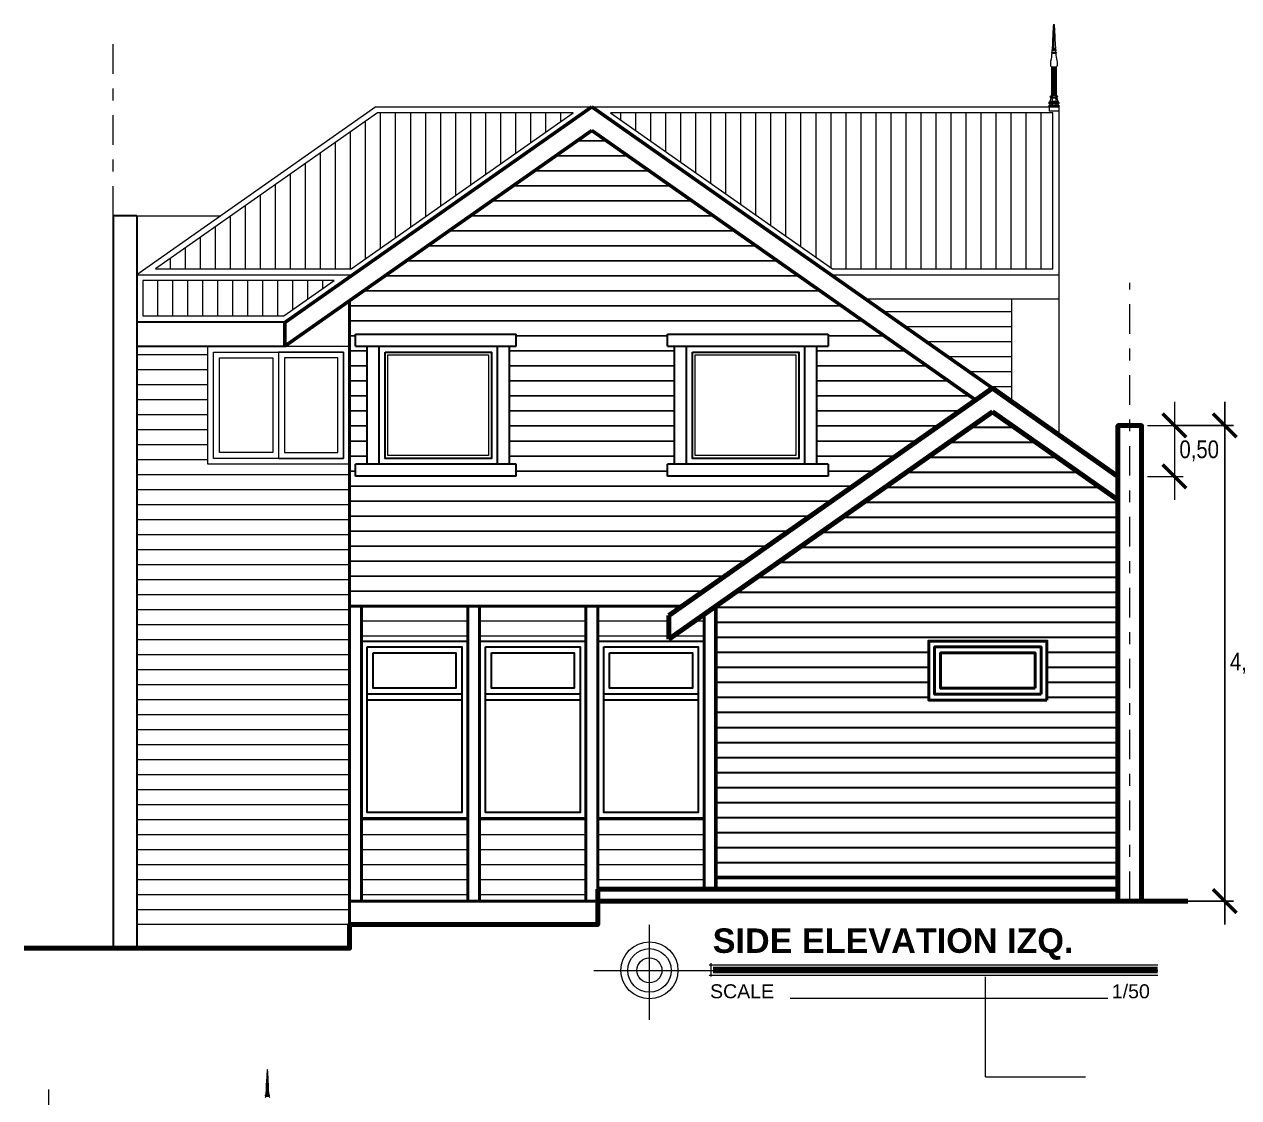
# Model space of a CAD drawing. Header units: millimetres. Extents: x 1119.4 to 1171.3, y 270.1 to 301.5.
# Drawn here: x 1119.92 to 1130.2, y 279.2 to 288.28 of the extents above; entities that cross this region are included whole.
import ezdxf

# ---------------------------------------------------------------- set-up
doc = ezdxf.new("R2010")
doc.units = ezdxf.units.MM
doc.linetypes.add('DASHDOT', pattern=[1, 0.5, -0.25, 0, -0.25])
for name, color, linetype, lineweight in [('005', 250, 'Continuous', 5), ('005pisosmadera', 28, 'Continuous', 5), ('01', 146, 'Continuous', 9), ('02', 196, 'Continuous', 20), ('025', 16, 'Continuous', 25), ('03', 116, 'Continuous', 30), ('04', 20, 'Continuous', 40), ('05', 5, 'Continuous', 50), ('08', 252, 'Continuous', 80), ('1 MARGEN', 254, 'Continuous', 100), ('cotas', 86, 'Continuous', 15), ('ejes', 252, 'DASHDOT', 15)]:
    doc.layers.add(name, color=color, linetype=linetype, lineweight=lineweight)
doc.styles.add('FITO', font='arial.ttf')
doc.styles.get("Standard").update_dxf_attribs({"font": 'ARIALN.TTF'})
doc.dimstyles.new('ISO-25', dxfattribs={"dimtxt": 0.15, "dimasz": 0.2, "dimexe": 0.075, "dimexo": 0.25, "dimgap": 0.05, "dimtad": 2, "dimtih": 1, "dimtoh": 1, "dimzin": 1, "dimtxsty": 'Standard', "dimblk": 'ARCHTICK', "dimcen": 1, "dimdle": 0.2, "dimclrd": 256, "dimclre": 256, "dimazin": 0, "dimtfac": 1, "dimtmove": 0, "dimatfit": 3, "dimldrblk": 'ARCHTICK', "dimfxl": 1, "dimarcsym": 0})

# ---------------------------------------------------------------- blocks, each defined once
blk = doc.blocks.new('_ArchTick')
at = {"color": 0, "linetype": 'ByBlock', "const_width": 0.15}
blk.add_lwpolyline([(-0.5, -0.5), (0.5, 0.5)], dxfattribs=at)
blk = doc.blocks.new('*D23')
at = {"layer": 'cotas', "lineweight": -2, "transparency": 16777216}
for p, q in [((1130.08, 285.085), (1130.08, 280.661)), ((1129.626, 284.885), (1130.155, 284.885)), ((1129.626, 280.861), (1130.155, 280.861))]:
    blk.add_line(p, q, dxfattribs=at)
at = {"layer": 'Defpoints', "color": 0, "transparency": 16777216}
for p in [(1129.376, 284.885), (1129.376, 280.861), (1130.08, 280.861)]:
    blk.add_point(p, dxfattribs=at)
at = {"layer": 'cotas', "lineweight": -2, "transparency": 16777216, "xscale": 0.2, "yscale": 0.2, "zscale": 0.2}
for p, rotation in [((1130.08, 284.885), 90), ((1130.08, 280.861), 270)]:
    blk.add_blockref('_ArchTick', p, dxfattribs=dict(at, rotation=rotation))
at = {"layer": 'cotas', "color": 0, "transparency": 16777216, "insert": (1130.291, 282.873), "char_height": 0.15, "attachment_point": 5}
blk.add_mtext('4,02', dxfattribs=at)

msp = doc.modelspace()

# ---------------------------------------------------------------- hatches: boundary and pattern name
at = {"layer": '005'}
h = msp.add_hatch(dxfattribs=at)
h.set_pattern_fill('LINE', color=256, scale=0.04, angle=90, style=0)
h.set_pattern_definition([(90, (1121.03407, 286.2108), (-0.127, 8e-18), [])])
h.paths.add_polyline_path([(1121.034, 286.211), (1122.689, 286.211), (1124.568, 287.531), (1122.913, 287.531)])
h.paths.add_polyline_path([(1126.763, 286.211), (1128.626, 286.211), (1128.626, 287.531), (1124.884, 287.531)])
h = msp.add_hatch(dxfattribs=at)
h.set_pattern_fill('LINE', color=256, scale=0.04, style=0)
h.set_pattern_definition([(0, (1127.03916, 285.08706), (0, 0.127), [])])
h.paths.add_polyline_path([(1127.039, 285.956), (1128.115, 285.2), (1128.276, 285.087), (1128.276, 285.956)])
at = {"layer": '005pisosmadera'}
h = msp.add_hatch(dxfattribs=at)
h.set_pattern_fill('LINE', color=256, scale=0.04, style=0)
h.set_pattern_definition([(0, (1120.8759, 280.66072), (0, 0.127), [])])
h.paths.add_polyline_path([(1122.676, 284.557), (1121.476, 284.557), (1121.476, 285.557), (1120.876, 285.557), (1120.876, 281.561), (1122.676, 281.561), (1122.676, 283.357)])
h.paths.add_polyline_path([(1122.676, 281.561), (1120.876, 281.561), (1120.876, 280.661), (1122.676, 280.661)])
h.paths.add_polyline_path([(1123.676, 281.561), (1122.776, 281.561), (1122.776, 280.861), (1123.676, 280.861)])
h.paths.add_polyline_path([(1124.676, 281.561), (1123.776, 281.561), (1123.776, 280.861), (1124.676, 280.861)])
h.paths.add_polyline_path([(1125.676, 281.561), (1124.776, 281.561), (1124.776, 280.961), (1125.676, 280.961)])
h = msp.add_hatch(dxfattribs=at)
h.set_pattern_fill('LINE', color=256, scale=0.04, style=0)
h.set_pattern_definition([(0, (1066.45172, 207.1587), (0, 0.127), [])])
h.paths.add_polyline_path([(1123.676, 283.061), (1123.676, 283.357), (1122.776, 283.357), (1122.776, 283.061)])
h.paths.add_polyline_path([(1124.676, 283.061), (1124.676, 283.357), (1123.776, 283.357), (1123.776, 283.061)])
h.paths.add_polyline_path([(1125.676, 283.061), (1125.676, 283.286), (1125.376, 283.076), (1125.376, 283.276), (1125.491, 283.357), (1124.776, 283.357), (1124.776, 283.061)])
at = {"layer": '01'}
h = msp.add_hatch(dxfattribs=at)
h.set_pattern_fill('LINE', color=256, scale=0.04, angle=90, style=0)
h.set_pattern_definition([(90, (1120.9259, 285.81172), (-0.127, 8e-18), [])])
h.paths.add_polyline_path([(1122.121, 285.812), (1122.546, 286.111), (1120.926, 286.111), (1120.926, 285.812)])
at = {"layer": '03'}
h = msp.add_hatch(dxfattribs=at)
h.set_pattern_fill('LINE', color=256, scale=0.04, style=0)
h.set_pattern_definition([(0, (1125.7759, 281.06072), (0, 0.127), [])])
h.paths.add_polyline_path([(1128.576, 282.561), (1128.576, 283.061), (1127.576, 283.061), (1127.576, 282.561)], flags=16)
h.paths.add_polyline_path([(1129.176, 281.061), (1129.176, 284.255), (1128.115, 285), (1125.776, 283.357), (1125.776, 281.061)])
at = {"layer": 'cotas'}
h = msp.add_hatch(dxfattribs=at)
h.set_pattern_fill('ANGLE', color=256, style=0)
h.set_pattern_definition([(0, (1128.0525, 279.3676), (0, 6.985), [5.08, -1.905]), (90, (1128.0525, 279.3676), (-6.985, 4e-16), [5.08, -1.905])])
h.paths.add_polyline_path([(1128.902, 280.218), (1128.052, 280.218), (1128.052, 279.368), (1128.902, 279.368)])

# ---------------------------------------------------------------- linework, layer by layer
at = {"layer": '005'}
for p, q in [((1128.635, 288.076), (1128.635, 288.281)), ((1128.654, 288.04), (1128.616, 288.04)), ((1128.654, 288.035), (1128.616, 288.035)), ((1128.652, 288.061), (1128.618, 288.061)), ((1128.652, 288.057), (1128.618, 288.057)), ((1128.651, 288.065), (1128.619, 288.065)), ((1128.619, 288.061), (1128.619, 288.065)), ((1128.619, 288.057), (1128.619, 288.057)), ((1128.651, 288.033), (1128.619, 288.033)), ((1128.619, 288.033), (1128.619, 288.033)), ((1128.65, 288.055), (1128.62, 288.055)), ((1128.647, 288.076), (1128.623, 288.076)), ((1128.647, 288.075), (1128.623, 288.075)), ((1128.651, 288.061), (1128.651, 288.065)), ((1128.651, 288.057), (1128.651, 288.057)), ((1128.651, 288.033), (1128.651, 288.033)), ((1128.615, 287.913), (1128.615, 287.671)), ((1128.616, 287.918), (1128.654, 287.918)), ((1128.654, 287.918), (1128.616, 287.918)), ((1128.616, 287.913), (1128.616, 287.673)), ((1128.654, 287.913), (1128.616, 287.913)), ((1128.651, 287.91), (1128.619, 287.91)), ((1128.619, 287.91), (1128.619, 287.91)), ((1128.621, 287.91), (1128.621, 287.673)), ((1128.628, 287.91), (1128.628, 287.673)), ((1128.635, 287.91), (1128.635, 287.671)), ((1128.642, 287.91), (1128.642, 287.673)), ((1128.649, 287.91), (1128.649, 287.673)), ((1128.651, 287.91), (1128.651, 287.91)), ((1128.654, 287.913), (1128.654, 287.676)), ((1128.655, 287.913), (1128.655, 287.671)), ((1128.665, 287.671), (1128.606, 287.671)), ((1128.658, 287.673), (1128.612, 287.673)), ((1128.612, 287.673), (1128.612, 287.673)), ((1128.654, 287.676), (1128.617, 287.676)), ((1128.617, 287.675), (1128.617, 287.676)), ((1128.624, 287.673), (1128.623, 287.673)), ((1128.626, 287.676), (1128.626, 287.675)), ((1128.645, 287.676), (1128.645, 287.675)), ((1128.647, 287.673), (1128.647, 287.673)), ((1128.654, 287.675), (1128.654, 287.676)), ((1128.658, 287.673), (1128.658, 287.673)), ((1128.592, 287.614), (1128.592, 287.616)), ((1128.678, 287.591), (1128.592, 287.591)), ((1128.678, 287.583), (1128.592, 287.583)), ((1128.676, 287.618), (1128.595, 287.618)), ((1128.676, 287.593), (1128.595, 287.593)), ((1128.676, 287.581), (1128.595, 287.581)), ((1128.595, 287.581), (1128.595, 287.546)), ((1128.674, 287.611), (1128.596, 287.611)), ((1128.597, 287.618), (1128.597, 287.62)), ((1128.597, 287.61), (1128.597, 287.611)), ((1128.672, 287.608), (1128.598, 287.608)), ((1128.599, 287.614), (1128.599, 287.616)), ((1128.6, 287.623), (1128.6, 287.626)), ((1128.67, 287.626), (1128.6, 287.626)), ((1128.67, 287.623), (1128.6, 287.623)), ((1128.604, 287.668), (1128.604, 287.669)), ((1128.604, 287.614), (1128.604, 287.616)), ((1128.66, 287.656), (1128.61, 287.656)), ((1128.61, 287.614), (1128.61, 287.616)), ((1128.657, 287.658), (1128.613, 287.658)), ((1128.615, 287.614), (1128.615, 287.616)), ((1128.616, 287.618), (1128.616, 287.62)), ((1128.618, 287.623), (1128.618, 287.626)), ((1128.62, 287.669), (1128.62, 287.668)), ((1128.625, 287.613), (1128.625, 287.616)), ((1128.635, 287.613), (1128.635, 287.616)), ((1128.646, 287.613), (1128.646, 287.616)), ((1128.651, 287.669), (1128.651, 287.668)), ((1128.653, 287.623), (1128.653, 287.626)), ((1128.655, 287.618), (1128.655, 287.62)), ((1128.656, 287.614), (1128.656, 287.616)), ((1128.661, 287.614), (1128.661, 287.616)), ((1128.666, 287.614), (1128.666, 287.616)), ((1128.667, 287.668), (1128.667, 287.669)), ((1128.67, 287.623), (1128.67, 287.626)), ((1128.671, 287.614), (1128.671, 287.616)), ((1128.674, 287.618), (1128.674, 287.62)), ((1128.674, 287.61), (1128.674, 287.611)), ((1128.676, 287.581), (1128.676, 287.546)), ((1128.678, 287.614), (1128.678, 287.616)), ((1128.676, 287.546), (1128.595, 287.546)), ((1120.876, 286.661), (1121.588, 286.661)), ((1128.676, 285.956), (1128.676, 284.806)), ((1121.981, 279.23), (1121.981, 279.435)), ((1121.964, 279.215), (1121.998, 279.215)), ((1121.964, 279.212), (1121.998, 279.212)), ((1121.965, 279.215), (1121.965, 279.219)), ((1121.965, 279.219), (1121.997, 279.219)), ((1121.965, 279.211), (1121.965, 279.212)), ((1121.966, 279.21), (1121.996, 279.21)), ((1121.969, 279.23), (1121.993, 279.23)), ((1121.969, 279.229), (1121.993, 279.229)), ((1121.997, 279.215), (1121.997, 279.219)), ((1121.997, 279.211), (1121.997, 279.212))]:
    msp.add_line(p, q, dxfattribs=at)
for points in [[(1128.62, 287.669), (1128.62, 287.669), (1128.62, 287.669), (1128.62, 287.669), (1128.62, 287.669), (1128.62, 287.669), (1128.62, 287.67), (1128.62, 287.67), (1128.62, 287.67), (1128.62, 287.67), (1128.62, 287.67), (1128.62, 287.67), (1128.62, 287.67), (1128.62, 287.67), (1128.62, 287.67), (1128.62, 287.67), (1128.62, 287.671), (1128.62, 287.671), (1128.62, 287.671), (1128.621, 287.671), (1128.621, 287.671)], [(1128.623, 287.673), (1128.623, 287.672), (1128.623, 287.672), (1128.623, 287.672), (1128.623, 287.672), (1128.623, 287.672), (1128.623, 287.672), (1128.623, 287.672), (1128.623, 287.672), (1128.623, 287.672), (1128.623, 287.672), (1128.623, 287.672), (1128.623, 287.672), (1128.623, 287.671), (1128.623, 287.671), (1128.623, 287.671), (1128.623, 287.671), (1128.622, 287.671), (1128.622, 287.671), (1128.622, 287.671), (1128.622, 287.671)], [(1128.626, 287.675), (1128.626, 287.675), (1128.626, 287.675), (1128.626, 287.675), (1128.626, 287.675), (1128.625, 287.675), (1128.625, 287.675), (1128.625, 287.674), (1128.625, 287.674), (1128.625, 287.674), (1128.625, 287.674), (1128.625, 287.674), (1128.625, 287.674), (1128.625, 287.674), (1128.625, 287.674), (1128.625, 287.674), (1128.625, 287.674), (1128.625, 287.674), (1128.625, 287.673), (1128.624, 287.673), (1128.624, 287.673)], [(1128.645, 287.675), (1128.645, 287.675), (1128.645, 287.675), (1128.645, 287.675), (1128.645, 287.675), (1128.645, 287.675), (1128.645, 287.675), (1128.645, 287.674), (1128.645, 287.674), (1128.645, 287.674), (1128.645, 287.674), (1128.645, 287.674), (1128.645, 287.674), (1128.646, 287.674), (1128.646, 287.674), (1128.646, 287.674), (1128.646, 287.674), (1128.646, 287.674), (1128.646, 287.673), (1128.646, 287.673), (1128.646, 287.673)], [(1128.647, 287.673), (1128.647, 287.672), (1128.647, 287.672), (1128.647, 287.672), (1128.647, 287.672), (1128.647, 287.672), (1128.647, 287.672), (1128.647, 287.672), (1128.647, 287.672), (1128.647, 287.672), (1128.647, 287.672), (1128.648, 287.672), (1128.648, 287.672), (1128.648, 287.671), (1128.648, 287.671), (1128.648, 287.671), (1128.648, 287.671), (1128.648, 287.671), (1128.648, 287.671), (1128.648, 287.671), (1128.648, 287.671)], [(1128.651, 287.669), (1128.651, 287.669), (1128.651, 287.669), (1128.651, 287.669), (1128.651, 287.669), (1128.651, 287.669), (1128.651, 287.67), (1128.651, 287.67), (1128.651, 287.67), (1128.651, 287.67), (1128.651, 287.67), (1128.651, 287.67), (1128.65, 287.67), (1128.65, 287.67), (1128.65, 287.67), (1128.65, 287.67), (1128.65, 287.671), (1128.65, 287.671), (1128.65, 287.671), (1128.65, 287.671), (1128.65, 287.671)], [(1128.599, 287.616), (1128.599, 287.616), (1128.599, 287.616), (1128.599, 287.616), (1128.599, 287.616), (1128.599, 287.617), (1128.599, 287.617), (1128.599, 287.617), (1128.599, 287.617), (1128.599, 287.617), (1128.599, 287.617), (1128.599, 287.617), (1128.6, 287.618), (1128.6, 287.618), (1128.6, 287.618), (1128.6, 287.618), (1128.6, 287.618), (1128.6, 287.618), (1128.6, 287.618), (1128.6, 287.618), (1128.6, 287.618)], [(1128.599, 287.614), (1128.599, 287.613), (1128.599, 287.613), (1128.599, 287.613), (1128.599, 287.613), (1128.599, 287.613), (1128.599, 287.613), (1128.599, 287.613), (1128.599, 287.612), (1128.599, 287.612), (1128.599, 287.612), (1128.6, 287.612), (1128.6, 287.612), (1128.6, 287.612), (1128.6, 287.611), (1128.6, 287.611), (1128.6, 287.611), (1128.6, 287.611), (1128.601, 287.611), (1128.601, 287.611), (1128.601, 287.611)], [(1128.604, 287.616), (1128.604, 287.616), (1128.604, 287.616), (1128.604, 287.616), (1128.604, 287.616), (1128.604, 287.617), (1128.604, 287.617), (1128.604, 287.617), (1128.604, 287.617), (1128.605, 287.617), (1128.605, 287.617), (1128.605, 287.617), (1128.605, 287.618), (1128.605, 287.618), (1128.605, 287.618), (1128.605, 287.618), (1128.605, 287.618), (1128.605, 287.618), (1128.605, 287.618), (1128.605, 287.618), (1128.606, 287.618)], [(1128.604, 287.614), (1128.604, 287.613), (1128.604, 287.613), (1128.604, 287.613), (1128.604, 287.613), (1128.604, 287.613), (1128.604, 287.613), (1128.604, 287.613), (1128.604, 287.612), (1128.605, 287.612), (1128.605, 287.612), (1128.605, 287.612), (1128.605, 287.612), (1128.605, 287.612), (1128.605, 287.611), (1128.605, 287.611), (1128.605, 287.611), (1128.606, 287.611), (1128.606, 287.611), (1128.606, 287.611), (1128.606, 287.611)], [(1128.61, 287.616), (1128.61, 287.616), (1128.61, 287.616), (1128.61, 287.616), (1128.61, 287.616), (1128.61, 287.617), (1128.61, 287.617), (1128.61, 287.617), (1128.61, 287.617), (1128.61, 287.617), (1128.61, 287.617), (1128.61, 287.617), (1128.61, 287.618), (1128.61, 287.618), (1128.61, 287.618), (1128.61, 287.618), (1128.61, 287.618), (1128.61, 287.618), (1128.611, 287.618), (1128.611, 287.618), (1128.611, 287.618)], [(1128.61, 287.614), (1128.61, 287.613), (1128.61, 287.613), (1128.61, 287.613), (1128.61, 287.613), (1128.61, 287.613), (1128.61, 287.613), (1128.61, 287.613), (1128.61, 287.612), (1128.61, 287.612), (1128.61, 287.612), (1128.61, 287.612), (1128.61, 287.612), (1128.61, 287.612), (1128.61, 287.611), (1128.61, 287.611), (1128.611, 287.611), (1128.611, 287.611), (1128.611, 287.611), (1128.611, 287.611), (1128.611, 287.611)], [(1128.614, 287.591), (1128.614, 287.591), (1128.614, 287.59), (1128.613, 287.59), (1128.613, 287.59), (1128.613, 287.59), (1128.613, 287.59), (1128.613, 287.59), (1128.613, 287.59), (1128.613, 287.59), (1128.613, 287.589), (1128.613, 287.589), (1128.613, 287.589), (1128.613, 287.589), (1128.613, 287.588), (1128.613, 287.588), (1128.613, 287.588), (1128.612, 287.588), (1128.612, 287.587), (1128.612, 287.587), (1128.612, 287.587), (1128.612, 287.587), (1128.612, 287.586), (1128.612, 287.586), (1128.612, 287.586), (1128.613, 287.586), (1128.613, 287.585), (1128.613, 287.585), (1128.613, 287.585), (1128.613, 287.585), (1128.613, 287.584), (1128.613, 287.584), (1128.613, 287.584), (1128.613, 287.584), (1128.613, 287.584), (1128.613, 287.584), (1128.613, 287.584), (1128.613, 287.584), (1128.613, 287.583), (1128.614, 287.583), (1128.614, 287.583)], [(1128.615, 287.593), (1128.615, 287.593), (1128.615, 287.593), (1128.615, 287.593), (1128.615, 287.593), (1128.615, 287.593), (1128.614, 287.593), (1128.614, 287.593), (1128.614, 287.593), (1128.614, 287.593), (1128.614, 287.592), (1128.614, 287.592), (1128.614, 287.592), (1128.614, 287.592), (1128.614, 287.592), (1128.614, 287.592), (1128.614, 287.591), (1128.614, 287.591), (1128.614, 287.591), (1128.614, 287.591), (1128.614, 287.591)], [(1128.615, 287.581), (1128.615, 287.581), (1128.615, 287.581), (1128.615, 287.581), (1128.615, 287.581), (1128.615, 287.581), (1128.614, 287.581), (1128.614, 287.581), (1128.614, 287.581), (1128.614, 287.581), (1128.614, 287.582), (1128.614, 287.582), (1128.614, 287.582), (1128.614, 287.582), (1128.614, 287.582), (1128.614, 287.582), (1128.614, 287.583), (1128.614, 287.583), (1128.614, 287.583), (1128.614, 287.583), (1128.614, 287.583)], [(1128.615, 287.616), (1128.615, 287.616), (1128.615, 287.616), (1128.615, 287.616), (1128.615, 287.616), (1128.615, 287.617), (1128.615, 287.617), (1128.615, 287.617), (1128.615, 287.617), (1128.615, 287.617), (1128.615, 287.618), (1128.615, 287.618), (1128.615, 287.618), (1128.615, 287.618), (1128.615, 287.618), (1128.615, 287.618), (1128.615, 287.618), (1128.615, 287.618), (1128.615, 287.618), (1128.615, 287.618), (1128.615, 287.618)], [(1128.615, 287.614), (1128.615, 287.614), (1128.615, 287.614), (1128.615, 287.614), (1128.615, 287.613), (1128.615, 287.613), (1128.615, 287.613), (1128.615, 287.612), (1128.615, 287.612), (1128.615, 287.612), (1128.615, 287.612), (1128.615, 287.611), (1128.615, 287.611), (1128.615, 287.611), (1128.615, 287.611), (1128.615, 287.611), (1128.615, 287.611), (1128.615, 287.611), (1128.616, 287.611), (1128.616, 287.611), (1128.616, 287.611)], [(1128.618, 287.623), (1128.618, 287.623), (1128.617, 287.623), (1128.617, 287.623), (1128.617, 287.623), (1128.617, 287.623), (1128.617, 287.623), (1128.617, 287.623), (1128.617, 287.622), (1128.617, 287.622), (1128.616, 287.622), (1128.616, 287.622), (1128.616, 287.622), (1128.616, 287.622), (1128.616, 287.621), (1128.616, 287.621), (1128.616, 287.621), (1128.616, 287.621), (1128.616, 287.621), (1128.616, 287.62), (1128.616, 287.62)], [(1128.616, 287.611), (1128.616, 287.611), (1128.616, 287.61), (1128.616, 287.61), (1128.616, 287.61), (1128.616, 287.61), (1128.616, 287.61), (1128.616, 287.61), (1128.616, 287.609), (1128.616, 287.609), (1128.616, 287.609), (1128.616, 287.609), (1128.616, 287.609), (1128.616, 287.609), (1128.617, 287.609), (1128.617, 287.609), (1128.617, 287.609), (1128.617, 287.608), (1128.617, 287.608), (1128.617, 287.608), (1128.617, 287.608)], [(1128.617, 287.608), (1128.617, 287.607), (1128.618, 287.607), (1128.618, 287.606), (1128.618, 287.605), (1128.618, 287.604), (1128.618, 287.604), (1128.618, 287.603), (1128.619, 287.602), (1128.619, 287.601), (1128.619, 287.6), (1128.618, 287.6), (1128.618, 287.599), (1128.618, 287.598), (1128.618, 287.597), (1128.618, 287.597), (1128.618, 287.596), (1128.617, 287.595), (1128.617, 287.595), (1128.617, 287.594), (1128.617, 287.593)], [(1128.621, 287.653), (1128.621, 287.651), (1128.621, 287.649), (1128.621, 287.647), (1128.621, 287.645), (1128.62, 287.643), (1128.62, 287.641), (1128.62, 287.639), (1128.62, 287.637), (1128.62, 287.635), (1128.62, 287.633), (1128.62, 287.632), (1128.619, 287.631), (1128.619, 287.63), (1128.619, 287.63), (1128.619, 287.629), (1128.619, 287.628), (1128.619, 287.628), (1128.619, 287.627), (1128.618, 287.626), (1128.618, 287.626)], [(1128.62, 287.668), (1128.62, 287.667), (1128.62, 287.666), (1128.62, 287.665), (1128.62, 287.665), (1128.62, 287.664), (1128.621, 287.663), (1128.621, 287.662), (1128.621, 287.662), (1128.621, 287.661), (1128.622, 287.66), (1128.622, 287.66), (1128.622, 287.659), (1128.622, 287.659), (1128.622, 287.659), (1128.623, 287.659), (1128.623, 287.659), (1128.623, 287.658), (1128.624, 287.658), (1128.624, 287.658), (1128.624, 287.658)], [(1128.623, 287.656), (1128.623, 287.656), (1128.623, 287.656), (1128.623, 287.656), (1128.622, 287.655), (1128.622, 287.655), (1128.622, 287.655), (1128.622, 287.655), (1128.622, 287.655), (1128.622, 287.655), (1128.622, 287.655), (1128.622, 287.655), (1128.621, 287.654), (1128.621, 287.654), (1128.621, 287.654), (1128.621, 287.654), (1128.621, 287.654), (1128.621, 287.654), (1128.621, 287.653), (1128.621, 287.653), (1128.621, 287.653)], [(1128.624, 287.658), (1128.624, 287.658), (1128.624, 287.658), (1128.624, 287.658), (1128.624, 287.657), (1128.624, 287.657), (1128.624, 287.657), (1128.624, 287.657), (1128.624, 287.657), (1128.624, 287.657), (1128.624, 287.656), (1128.624, 287.656), (1128.624, 287.656), (1128.624, 287.656), (1128.624, 287.656), (1128.624, 287.656), (1128.623, 287.656), (1128.623, 287.656), (1128.623, 287.656), (1128.623, 287.656), (1128.623, 287.656)], [(1128.625, 287.613), (1128.625, 287.613), (1128.625, 287.613), (1128.625, 287.613), (1128.625, 287.613), (1128.625, 287.613), (1128.625, 287.613), (1128.625, 287.612), (1128.625, 287.612), (1128.625, 287.612), (1128.625, 287.612), (1128.624, 287.612), (1128.624, 287.612), (1128.624, 287.612), (1128.624, 287.611), (1128.624, 287.611), (1128.624, 287.611), (1128.624, 287.611), (1128.623, 287.611), (1128.623, 287.611), (1128.623, 287.611)], [(1128.625, 287.616), (1128.625, 287.616), (1128.625, 287.616), (1128.625, 287.616), (1128.625, 287.616), (1128.625, 287.617), (1128.625, 287.617), (1128.625, 287.617), (1128.625, 287.617), (1128.625, 287.617), (1128.625, 287.617), (1128.625, 287.617), (1128.624, 287.617), (1128.624, 287.618), (1128.624, 287.618), (1128.624, 287.618), (1128.624, 287.618), (1128.624, 287.618), (1128.624, 287.618), (1128.624, 287.618), (1128.624, 287.618)], [(1128.625, 287.616), (1128.625, 287.616), (1128.625, 287.616), (1128.625, 287.616), (1128.625, 287.616), (1128.625, 287.617), (1128.625, 287.617), (1128.625, 287.617), (1128.625, 287.617), (1128.625, 287.617), (1128.625, 287.617), (1128.625, 287.617), (1128.625, 287.617), (1128.625, 287.618), (1128.625, 287.618), (1128.626, 287.618), (1128.626, 287.618), (1128.626, 287.618), (1128.626, 287.618), (1128.626, 287.618), (1128.626, 287.618)], [(1128.625, 287.613), (1128.625, 287.613), (1128.625, 287.613), (1128.625, 287.613), (1128.625, 287.613), (1128.625, 287.613), (1128.625, 287.613), (1128.625, 287.612), (1128.625, 287.612), (1128.625, 287.612), (1128.625, 287.612), (1128.625, 287.612), (1128.625, 287.612), (1128.626, 287.612), (1128.626, 287.611), (1128.626, 287.611), (1128.626, 287.611), (1128.626, 287.611), (1128.626, 287.611), (1128.627, 287.611), (1128.627, 287.611)], [(1128.635, 287.613), (1128.635, 287.613), (1128.635, 287.613), (1128.635, 287.613), (1128.635, 287.613), (1128.635, 287.613), (1128.635, 287.613), (1128.635, 287.612), (1128.635, 287.612), (1128.635, 287.612), (1128.635, 287.612), (1128.635, 287.612), (1128.635, 287.612), (1128.635, 287.612), (1128.634, 287.611), (1128.634, 287.611), (1128.634, 287.611), (1128.634, 287.611), (1128.634, 287.611), (1128.634, 287.611), (1128.633, 287.611)], [(1128.635, 287.616), (1128.635, 287.616), (1128.635, 287.616), (1128.635, 287.616), (1128.635, 287.616), (1128.635, 287.617), (1128.635, 287.617), (1128.635, 287.617), (1128.635, 287.617), (1128.635, 287.617), (1128.635, 287.617), (1128.635, 287.617), (1128.635, 287.617), (1128.635, 287.618), (1128.635, 287.618), (1128.635, 287.618), (1128.634, 287.618), (1128.634, 287.618), (1128.634, 287.618), (1128.634, 287.618), (1128.634, 287.618)], [(1128.635, 287.616), (1128.635, 287.616), (1128.635, 287.616), (1128.635, 287.616), (1128.635, 287.616), (1128.635, 287.617), (1128.635, 287.617), (1128.635, 287.617), (1128.635, 287.617), (1128.635, 287.617), (1128.636, 287.617), (1128.636, 287.617), (1128.636, 287.617), (1128.636, 287.618), (1128.636, 287.618), (1128.636, 287.618), (1128.636, 287.618), (1128.636, 287.618), (1128.636, 287.618), (1128.636, 287.618), (1128.637, 287.618)], [(1128.635, 287.613), (1128.635, 287.613), (1128.635, 287.613), (1128.635, 287.613), (1128.635, 287.613), (1128.635, 287.613), (1128.635, 287.613), (1128.635, 287.612), (1128.635, 287.612), (1128.636, 287.612), (1128.636, 287.612), (1128.636, 287.612), (1128.636, 287.612), (1128.636, 287.612), (1128.636, 287.611), (1128.636, 287.611), (1128.636, 287.611), (1128.637, 287.611), (1128.637, 287.611), (1128.637, 287.611), (1128.637, 287.611)], [(1128.646, 287.616), (1128.646, 287.616), (1128.646, 287.616), (1128.646, 287.616), (1128.646, 287.616), (1128.646, 287.617), (1128.646, 287.617), (1128.646, 287.617), (1128.646, 287.617), (1128.645, 287.617), (1128.645, 287.617), (1128.645, 287.617), (1128.645, 287.617), (1128.645, 287.618), (1128.645, 287.618), (1128.645, 287.618), (1128.645, 287.618), (1128.645, 287.618), (1128.645, 287.618), (1128.645, 287.618), (1128.644, 287.618)], [(1128.646, 287.613), (1128.646, 287.613), (1128.646, 287.613), (1128.646, 287.613), (1128.646, 287.613), (1128.646, 287.613), (1128.646, 287.613), (1128.646, 287.612), (1128.645, 287.612), (1128.645, 287.612), (1128.645, 287.612), (1128.645, 287.612), (1128.645, 287.612), (1128.645, 287.612), (1128.645, 287.611), (1128.645, 287.611), (1128.645, 287.611), (1128.644, 287.611), (1128.644, 287.611), (1128.644, 287.611), (1128.644, 287.611)], [(1128.651, 287.668), (1128.651, 287.667), (1128.651, 287.666), (1128.65, 287.665), (1128.65, 287.665), (1128.65, 287.664), (1128.65, 287.663), (1128.65, 287.662), (1128.65, 287.662), (1128.649, 287.661), (1128.649, 287.66), (1128.649, 287.66), (1128.649, 287.659), (1128.648, 287.659), (1128.648, 287.659), (1128.648, 287.659), (1128.648, 287.659), (1128.647, 287.658), (1128.647, 287.658), (1128.647, 287.658), (1128.646, 287.658)], [(1128.646, 287.658), (1128.646, 287.658), (1128.646, 287.658), (1128.646, 287.658), (1128.646, 287.657), (1128.646, 287.657), (1128.646, 287.657), (1128.646, 287.657), (1128.647, 287.657), (1128.647, 287.657), (1128.647, 287.656), (1128.647, 287.656), (1128.647, 287.656), (1128.647, 287.656), (1128.647, 287.656), (1128.647, 287.656), (1128.647, 287.656), (1128.647, 287.656), (1128.647, 287.656), (1128.647, 287.656), (1128.647, 287.656)], [(1128.646, 287.616), (1128.646, 287.616), (1128.646, 287.616), (1128.646, 287.616), (1128.646, 287.616), (1128.646, 287.617), (1128.646, 287.617), (1128.646, 287.617), (1128.646, 287.617), (1128.646, 287.617), (1128.646, 287.617), (1128.646, 287.617), (1128.646, 287.617), (1128.646, 287.618), (1128.646, 287.618), (1128.646, 287.618), (1128.646, 287.618), (1128.647, 287.618), (1128.647, 287.618), (1128.647, 287.618), (1128.647, 287.618)], [(1128.646, 287.613), (1128.646, 287.613), (1128.646, 287.613), (1128.646, 287.613), (1128.646, 287.613), (1128.646, 287.613), (1128.646, 287.613), (1128.646, 287.612), (1128.646, 287.612), (1128.646, 287.612), (1128.646, 287.612), (1128.646, 287.612), (1128.646, 287.612), (1128.646, 287.612), (1128.647, 287.611), (1128.647, 287.611), (1128.647, 287.611), (1128.647, 287.611), (1128.647, 287.611), (1128.647, 287.611), (1128.648, 287.611)], [(1128.647, 287.656), (1128.648, 287.656), (1128.648, 287.656), (1128.648, 287.656), (1128.648, 287.655), (1128.648, 287.655), (1128.648, 287.655), (1128.649, 287.655), (1128.649, 287.655), (1128.649, 287.655), (1128.649, 287.655), (1128.649, 287.655), (1128.649, 287.654), (1128.649, 287.654), (1128.649, 287.654), (1128.649, 287.654), (1128.649, 287.654), (1128.649, 287.654), (1128.649, 287.653), (1128.649, 287.653), (1128.649, 287.653)], [(1128.649, 287.653), (1128.65, 287.651), (1128.65, 287.649), (1128.65, 287.647), (1128.65, 287.645), (1128.65, 287.643), (1128.65, 287.641), (1128.65, 287.639), (1128.651, 287.637), (1128.651, 287.635), (1128.651, 287.633), (1128.651, 287.632), (1128.651, 287.631), (1128.651, 287.63), (1128.651, 287.63), (1128.651, 287.629), (1128.652, 287.628), (1128.652, 287.628), (1128.652, 287.627), (1128.652, 287.626), (1128.653, 287.626)], [(1128.653, 287.608), (1128.653, 287.607), (1128.653, 287.607), (1128.653, 287.606), (1128.653, 287.605), (1128.652, 287.604), (1128.652, 287.604), (1128.652, 287.603), (1128.652, 287.602), (1128.652, 287.601), (1128.652, 287.6), (1128.652, 287.6), (1128.652, 287.599), (1128.652, 287.598), (1128.652, 287.597), (1128.653, 287.597), (1128.653, 287.596), (1128.653, 287.595), (1128.653, 287.595), (1128.654, 287.594), (1128.654, 287.593)], [(1128.653, 287.623), (1128.653, 287.623), (1128.653, 287.623), (1128.653, 287.623), (1128.653, 287.623), (1128.654, 287.623), (1128.654, 287.623), (1128.654, 287.623), (1128.654, 287.622), (1128.654, 287.622), (1128.654, 287.622), (1128.654, 287.622), (1128.654, 287.622), (1128.654, 287.622), (1128.654, 287.621), (1128.654, 287.621), (1128.655, 287.621), (1128.655, 287.621), (1128.655, 287.621), (1128.655, 287.62), (1128.655, 287.62)], [(1128.655, 287.611), (1128.655, 287.611), (1128.655, 287.61), (1128.655, 287.61), (1128.655, 287.61), (1128.655, 287.61), (1128.655, 287.61), (1128.654, 287.61), (1128.654, 287.609), (1128.654, 287.609), (1128.654, 287.609), (1128.654, 287.609), (1128.654, 287.609), (1128.654, 287.609), (1128.654, 287.609), (1128.654, 287.609), (1128.654, 287.609), (1128.654, 287.608), (1128.654, 287.608), (1128.654, 287.608), (1128.653, 287.608)], [(1128.656, 287.616), (1128.656, 287.616), (1128.656, 287.616), (1128.656, 287.616), (1128.656, 287.616), (1128.656, 287.617), (1128.656, 287.617), (1128.656, 287.617), (1128.656, 287.617), (1128.656, 287.617), (1128.656, 287.618), (1128.656, 287.618), (1128.656, 287.618), (1128.656, 287.618), (1128.656, 287.618), (1128.655, 287.618), (1128.655, 287.618), (1128.655, 287.618), (1128.655, 287.618), (1128.655, 287.618), (1128.655, 287.618)], [(1128.656, 287.614), (1128.656, 287.614), (1128.656, 287.614), (1128.656, 287.614), (1128.656, 287.613), (1128.656, 287.613), (1128.656, 287.613), (1128.656, 287.612), (1128.656, 287.612), (1128.656, 287.612), (1128.656, 287.612), (1128.656, 287.611), (1128.655, 287.611), (1128.655, 287.611), (1128.655, 287.611), (1128.655, 287.611), (1128.655, 287.611), (1128.655, 287.611), (1128.655, 287.611), (1128.655, 287.611), (1128.655, 287.611)], [(1128.655, 287.593), (1128.656, 287.593), (1128.656, 287.593), (1128.656, 287.593), (1128.656, 287.593), (1128.656, 287.593), (1128.656, 287.593), (1128.656, 287.593), (1128.656, 287.593), (1128.656, 287.593), (1128.656, 287.592), (1128.656, 287.592), (1128.657, 287.592), (1128.657, 287.592), (1128.657, 287.592), (1128.657, 287.592), (1128.657, 287.591), (1128.657, 287.591), (1128.657, 287.591), (1128.657, 287.591), (1128.657, 287.591)], [(1128.655, 287.581), (1128.656, 287.581), (1128.656, 287.581), (1128.656, 287.581), (1128.656, 287.581), (1128.656, 287.581), (1128.656, 287.581), (1128.656, 287.581), (1128.656, 287.581), (1128.656, 287.581), (1128.656, 287.582), (1128.656, 287.582), (1128.657, 287.582), (1128.657, 287.582), (1128.657, 287.582), (1128.657, 287.582), (1128.657, 287.583), (1128.657, 287.583), (1128.657, 287.583), (1128.657, 287.583), (1128.657, 287.583)], [(1128.657, 287.591), (1128.657, 287.591), (1128.657, 287.59), (1128.657, 287.59), (1128.657, 287.59), (1128.657, 287.59), (1128.657, 287.59), (1128.657, 287.59), (1128.658, 287.59), (1128.658, 287.59), (1128.658, 287.589), (1128.658, 287.589), (1128.658, 287.589), (1128.658, 287.589), (1128.658, 287.588), (1128.658, 287.588), (1128.658, 287.588), (1128.658, 287.588), (1128.658, 287.587), (1128.658, 287.587), (1128.658, 287.587), (1128.658, 287.587), (1128.658, 287.586), (1128.658, 287.586), (1128.658, 287.586), (1128.658, 287.586), (1128.658, 287.585), (1128.658, 287.585), (1128.658, 287.585), (1128.658, 287.585), (1128.658, 287.584), (1128.658, 287.584), (1128.658, 287.584), (1128.658, 287.584), (1128.657, 287.584), (1128.657, 287.584), (1128.657, 287.584), (1128.657, 287.584), (1128.657, 287.583), (1128.657, 287.583), (1128.657, 287.583)], [(1128.661, 287.614), (1128.661, 287.613), (1128.661, 287.613), (1128.661, 287.613), (1128.661, 287.613), (1128.661, 287.613), (1128.661, 287.613), (1128.661, 287.613), (1128.661, 287.612), (1128.661, 287.612), (1128.661, 287.612), (1128.661, 287.612), (1128.66, 287.612), (1128.66, 287.612), (1128.66, 287.611), (1128.66, 287.611), (1128.66, 287.611), (1128.66, 287.611), (1128.66, 287.611), (1128.659, 287.611), (1128.659, 287.611)], [(1128.661, 287.616), (1128.661, 287.616), (1128.661, 287.616), (1128.661, 287.616), (1128.661, 287.616), (1128.661, 287.617), (1128.661, 287.617), (1128.661, 287.617), (1128.661, 287.617), (1128.661, 287.617), (1128.661, 287.617), (1128.661, 287.617), (1128.661, 287.618), (1128.661, 287.618), (1128.66, 287.618), (1128.66, 287.618), (1128.66, 287.618), (1128.66, 287.618), (1128.66, 287.618), (1128.66, 287.618), (1128.66, 287.618)], [(1128.666, 287.614), (1128.666, 287.613), (1128.666, 287.613), (1128.666, 287.613), (1128.666, 287.613), (1128.666, 287.613), (1128.666, 287.613), (1128.666, 287.613), (1128.666, 287.612), (1128.666, 287.612), (1128.666, 287.612), (1128.666, 287.612), (1128.666, 287.612), (1128.666, 287.612), (1128.665, 287.611), (1128.665, 287.611), (1128.665, 287.611), (1128.665, 287.611), (1128.665, 287.611), (1128.665, 287.611), (1128.664, 287.611)], [(1128.666, 287.616), (1128.666, 287.616), (1128.666, 287.616), (1128.666, 287.616), (1128.666, 287.616), (1128.666, 287.617), (1128.666, 287.617), (1128.666, 287.617), (1128.666, 287.617), (1128.666, 287.617), (1128.666, 287.617), (1128.666, 287.617), (1128.666, 287.618), (1128.666, 287.618), (1128.666, 287.618), (1128.666, 287.618), (1128.665, 287.618), (1128.665, 287.618), (1128.665, 287.618), (1128.665, 287.618), (1128.665, 287.618)], [(1128.671, 287.616), (1128.671, 287.616), (1128.671, 287.616), (1128.671, 287.616), (1128.671, 287.616), (1128.671, 287.617), (1128.671, 287.617), (1128.671, 287.617), (1128.671, 287.617), (1128.671, 287.617), (1128.671, 287.617), (1128.671, 287.617), (1128.671, 287.618), (1128.671, 287.618), (1128.671, 287.618), (1128.671, 287.618), (1128.671, 287.618), (1128.671, 287.618), (1128.67, 287.618), (1128.67, 287.618), (1128.67, 287.618)], [(1128.671, 287.614), (1128.671, 287.613), (1128.671, 287.613), (1128.671, 287.613), (1128.671, 287.613), (1128.671, 287.613), (1128.671, 287.613), (1128.671, 287.613), (1128.671, 287.612), (1128.671, 287.612), (1128.671, 287.612), (1128.671, 287.612), (1128.671, 287.612), (1128.671, 287.612), (1128.671, 287.611), (1128.67, 287.611), (1128.67, 287.611), (1128.67, 287.611), (1128.67, 287.611), (1128.67, 287.611), (1128.67, 287.611)]]:
    msp.add_lwpolyline(points, dxfattribs=at)
for points in [[(1124.568, 287.531), (1122.913, 287.531), (1121.034, 286.211), (1122.689, 286.211)], [(1124.884, 287.531), (1126.763, 286.211), (1128.626, 286.211), (1128.626, 287.531)]]:
    msp.add_lwpolyline(points, close=True, dxfattribs=at)
for centre, radius, start, end in [((1128.431, 288.033), 0.188, 341.805, 0), ((1128.616, 288.038), 0.0025, 90, 270), ((1128.618, 288.059), 0.00187, 90, 270), ((1128.619, 288.04), 0.0025, 136.619, 180), ((1128.619, 288.035), 0.0025, 180, 270), ((1128.599, 288.055), 0.0225, 323.914, 0.0773), ((1128.601, 288.078), 0.0225, 322.333, 350.408), ((1128.62, 288.057), 0.0015, 180, 270), ((1128.623, 288.075), 0.000625, 90, 270), ((1128.647, 288.075), 0.000625, 270, 90), ((1128.669, 288.078), 0.0225, 189.592, 217.667), ((1128.671, 288.055), 0.0225, 179.923, 216.086), ((1128.65, 288.057), 0.0015, 270, 0), ((1128.651, 288.035), 0.0025, 270, 0), ((1128.839, 288.033), 0.188, 180, 198.195), ((1128.652, 288.059), 0.00187, 270, 90), ((1128.651, 288.04), 0.0025, 0, 43.3807), ((1128.654, 288.038), 0.0025, 270, 90), ((1128.693, 287.947), 0.0875, 161.805, 191.27), ((1128.628, 287.937), 0.0225, 198.802, 238.558), ((1128.616, 287.915), 0.0025, 90, 270), ((1128.619, 287.913), 0.0025, 180, 270), ((1128.651, 287.913), 0.0025, 270, 0), ((1128.642, 287.937), 0.0225, 301.442, 341.198), ((1128.654, 287.915), 0.0025, 270, 90), ((1128.578, 287.947), 0.0875, 348.73, 18.1949), ((1128.606, 287.669), 0.00187, 90, 180), ((1128.61, 287.673), 0.00187, 270, 0), ((1128.615, 287.675), 0.00187, 270, 0), ((1128.656, 287.675), 0.00187, 180, 270), ((1128.66, 287.673), 0.00187, 180, 270), ((1128.665, 287.669), 0.00187, 0, 90), ((1128.594, 287.587), 0.00406, 112.62, 247.38), ((1128.595, 287.616), 0.0025, 90, 180), ((1128.596, 287.614), 0.00375, 180, 270), ((1128.595, 287.591), 0.0025, 90, 180), ((1128.595, 287.583), 0.0025, 180, 270), ((1128.6, 287.62), 0.00313, 90, 180), ((1128.598, 287.61), 0.00187, 180, 270), ((1128.592, 287.601), 0.01, 306.42, 44.0524), ((1128.564, 287.65), 0.0438, 326.499, 4.156), ((1128.613, 287.668), 0.00937, 180, 270), ((1128.61, 287.653), 0.0025, 90, 184.155), ((1128.611, 287.658), 0.0025, 270, 0), ((1128.657, 287.668), 0.00937, 270, 0), ((1128.66, 287.658), 0.0025, 180, 270), ((1128.661, 287.653), 0.0025, 355.844, 90), ((1128.707, 287.65), 0.0437, 175.844, 213.501), ((1128.679, 287.601), 0.01, 135.948, 233.58), ((1128.671, 287.62), 0.00313, 0, 90), ((1128.672, 287.61), 0.00187, 270, 0), ((1128.675, 287.614), 0.00375, 270, 0), ((1128.676, 287.616), 0.0025, 0, 90), ((1128.676, 287.591), 0.0025, 0, 90), ((1128.676, 287.583), 0.0025, 270, 0), ((1128.677, 287.587), 0.00406, 292.62, 67.3801), ((1121.964, 279.213), 0.00188, 90, 270), ((1121.945, 279.21), 0.0225, 323.914, 0.077), ((1121.947, 279.233), 0.0225, 322.333, 350.408), ((1121.966, 279.211), 0.0015, 180, 270), ((1121.969, 279.23), 0.000625, 90, 270), ((1121.993, 279.23), 0.000625, 270, 90), ((1122.015, 279.233), 0.0225, 189.592, 217.667), ((1122.017, 279.21), 0.0225, 179.9227, 216.086), ((1121.996, 279.211), 0.0015, 270, 0), ((1121.998, 279.213), 0.00188, 270, 90)]:
    msp.add_arc(centre, radius, start, end, dxfattribs=at)
for points in [[(1128.623, 288.076), (1128.635, 288.281), (1128.647, 288.076)], [(1121.993, 279.23), (1121.981, 279.435), (1121.969, 279.23)]]:
    msp.add_spline(points, degree=3, dxfattribs=at)
at = {"layer": '01'}
for p, q in [((1128.276, 285.956), (1128.276, 285.087)), ((1122.676, 280.661), (1120.876, 280.661))]:
    msp.add_line(p, q, dxfattribs=at)
for points in [[(1120.926, 286.111), (1120.926, 285.812), (1122.121, 285.812), (1122.546, 286.111)], [(1123.001, 285.482), (1123.851, 285.482), (1123.851, 284.632), (1123.001, 284.632)], [(1125.601, 285.482), (1126.451, 285.482), (1126.451, 284.632), (1125.601, 284.632)]]:
    msp.add_lwpolyline(points, close=True, dxfattribs=at)
at = {"layer": '02'}
for p, q in [((1122.897, 287.581), (1120.876, 286.161)), ((1122.897, 287.581), (1128.676, 287.581)), ((1128.676, 287.581), (1128.676, 286.161)), ((1120.876, 286.161), (1122.704, 286.161)), ((1126.747, 286.161), (1128.676, 286.161)), ((1128.676, 286.161), (1128.676, 285.956)), ((1127.039, 285.956), (1128.676, 285.956))]:
    msp.add_line(p, q, dxfattribs=at)
for points in [[(1121.476, 285.557), (1122.676, 285.557), (1122.676, 284.557), (1121.476, 284.557)], [(1121.526, 285.507), (1122.626, 285.507), (1122.626, 284.607), (1121.526, 284.607)], [(1121.526, 285.507), (1122.076, 285.507), (1122.076, 284.607), (1121.526, 284.607)], [(1121.576, 285.457), (1122.026, 285.457), (1122.026, 284.657), (1121.576, 284.657)], [(1122.626, 285.507), (1122.076, 285.507), (1122.076, 284.607), (1122.626, 284.607)], [(1122.576, 285.457), (1122.126, 285.457), (1122.126, 284.657), (1122.576, 284.657)]]:
    msp.add_lwpolyline(points, close=True, dxfattribs=at)
at = {"layer": '025'}
for p, q in [((1124.602, 287.294), (1124.85, 287.294)), ((1124.421, 287.167), (1125.031, 287.167)), ((1124.24, 287.04), (1125.211, 287.04)), ((1124.06, 286.913), (1125.392, 286.913)), ((1123.879, 286.786), (1125.573, 286.786)), ((1123.698, 286.659), (1125.754, 286.659)), ((1123.517, 286.532), (1125.935, 286.532)), ((1123.336, 286.405), (1126.115, 286.405)), ((1123.156, 286.278), (1126.296, 286.278)), ((1122.975, 286.151), (1126.477, 286.151)), ((1122.794, 286.024), (1126.658, 286.024)), ((1122.676, 285.897), (1126.839, 285.897)), ((1122.676, 285.77), (1127.019, 285.77)), ((1122.676, 285.643), (1122.726, 285.643)), ((1124.085, 285.643), (1125.366, 285.643)), ((1126.726, 285.643), (1127.2, 285.643)), ((1122.676, 285.516), (1122.826, 285.516)), ((1124.026, 285.516), (1125.426, 285.516)), ((1126.626, 285.516), (1127.381, 285.516)), ((1122.676, 285.389), (1122.826, 285.389)), ((1124.026, 285.389), (1125.426, 285.389)), ((1126.626, 285.389), (1127.562, 285.389)), ((1122.676, 285.262), (1122.826, 285.262)), ((1124.026, 285.262), (1125.426, 285.262)), ((1126.626, 285.262), (1127.743, 285.262)), ((1122.676, 285.135), (1122.826, 285.135)), ((1124.026, 285.135), (1125.426, 285.135)), ((1126.626, 285.135), (1127.923, 285.135)), ((1122.676, 285.008), (1122.826, 285.008)), ((1124.026, 285.008), (1125.426, 285.008)), ((1126.626, 285.008), (1127.842, 285.008)), ((1122.676, 284.881), (1122.826, 284.881)), ((1124.026, 284.881), (1125.426, 284.881)), ((1126.626, 284.881), (1127.661, 284.881)), ((1122.676, 284.754), (1122.826, 284.754)), ((1124.026, 284.754), (1125.426, 284.754)), ((1126.626, 284.754), (1127.48, 284.754)), ((1122.676, 284.627), (1122.826, 284.627)), ((1124.026, 284.627), (1125.426, 284.627)), ((1126.626, 284.627), (1127.299, 284.627)), ((1122.676, 284.5), (1122.726, 284.5)), ((1124.085, 284.5), (1125.366, 284.5)), ((1126.726, 284.5), (1127.118, 284.5)), ((1122.676, 284.373), (1126.938, 284.373)), ((1122.676, 284.246), (1126.757, 284.246)), ((1122.676, 284.119), (1126.576, 284.119)), ((1122.676, 283.992), (1126.395, 283.992)), ((1122.676, 283.865), (1126.214, 283.865)), ((1122.676, 283.738), (1126.034, 283.738)), ((1122.676, 283.611), (1125.853, 283.611)), ((1122.676, 283.484), (1125.672, 283.484))]:
    msp.add_line(p, q, dxfattribs=at)
at = {"layer": '03'}
for p, q in [((1120.676, 286.661), (1120.676, 280.461)), ((1120.876, 286.661), (1120.676, 286.661)), ((1120.876, 286.661), (1120.876, 280.461)), ((1120.876, 285.762), (1122.136, 285.762)), ((1122.726, 285.657), (1124.085, 285.657)), ((1122.726, 285.557), (1122.726, 285.657)), ((1124.085, 285.557), (1124.085, 285.657)), ((1125.366, 285.657), (1126.726, 285.657)), ((1125.366, 285.557), (1125.366, 285.657)), ((1126.726, 285.657), (1126.726, 285.557)), ((1120.876, 285.557), (1122.129, 285.557)), ((1122.726, 285.557), (1124.085, 285.557)), ((1122.826, 284.557), (1122.826, 285.557)), ((1122.926, 285.557), (1123.926, 285.557)), ((1122.926, 284.557), (1122.926, 285.557)), ((1122.926, 284.557), (1122.926, 285.557)), ((1123.926, 285.557), (1123.926, 284.557)), ((1124.026, 285.557), (1124.026, 284.557)), ((1125.366, 285.557), (1126.726, 285.557)), ((1125.426, 284.557), (1125.426, 285.557)), ((1125.526, 285.557), (1126.526, 285.557)), ((1125.526, 284.557), (1125.526, 285.557)), ((1126.526, 285.557), (1126.526, 284.557)), ((1126.526, 285.557), (1126.526, 284.557)), ((1126.626, 285.557), (1126.626, 284.557)), ((1124.085, 284.557), (1122.726, 284.557)), ((1122.726, 284.457), (1122.726, 284.557)), ((1123.926, 284.557), (1122.926, 284.557)), ((1124.085, 284.457), (1124.085, 284.557)), ((1126.726, 284.557), (1125.366, 284.557)), ((1125.366, 284.457), (1125.366, 284.557)), ((1126.526, 284.557), (1125.526, 284.557)), ((1126.726, 284.557), (1126.726, 284.457)), ((1124.085, 284.457), (1122.726, 284.457)), ((1126.726, 284.457), (1125.366, 284.457)), ((1123.626, 282.611), (1122.826, 282.611)), ((1123.626, 282.561), (1122.826, 282.561)), ((1124.626, 282.611), (1123.826, 282.611)), ((1124.626, 282.561), (1123.826, 282.561)), ((1125.626, 282.611), (1124.826, 282.611)), ((1125.626, 282.561), (1124.826, 282.561))]:
    msp.add_line(p, q, dxfattribs=at)
for points in [[(1122.976, 285.507), (1123.876, 285.507), (1123.876, 284.607), (1122.976, 284.607)], [(1125.576, 285.507), (1126.476, 285.507), (1126.476, 284.607), (1125.576, 284.607)], [(1122.776, 283.061), (1123.676, 283.061), (1123.676, 281.561), (1122.776, 281.561)], [(1123.776, 283.061), (1124.676, 283.061), (1124.676, 281.561), (1123.776, 281.561)], [(1124.776, 283.061), (1125.676, 283.061), (1125.676, 281.561), (1124.776, 281.561)], [(1122.826, 283.011), (1123.626, 283.011), (1123.626, 281.611), (1122.826, 281.611)], [(1122.826, 283.011), (1123.626, 283.011), (1123.626, 282.611), (1122.826, 282.611)], [(1122.876, 282.961), (1123.576, 282.961), (1123.576, 282.661), (1122.876, 282.661)], [(1123.826, 283.011), (1124.626, 283.011), (1124.626, 281.611), (1123.826, 281.611)], [(1123.826, 283.011), (1124.626, 283.011), (1124.626, 282.611), (1123.826, 282.611)], [(1123.876, 282.961), (1124.576, 282.961), (1124.576, 282.661), (1123.876, 282.661)], [(1124.826, 283.011), (1125.626, 283.011), (1125.626, 281.611), (1124.826, 281.611)], [(1124.826, 283.011), (1125.626, 283.011), (1125.626, 282.611), (1124.826, 282.611)], [(1124.876, 282.961), (1125.576, 282.961), (1125.576, 282.661), (1124.876, 282.661)]]:
    msp.add_lwpolyline(points, close=True, dxfattribs=at)
at = {"layer": '04'}
for p, q in [((1122.676, 285.941), (1122.676, 283.357)), ((1122.676, 283.357), (1125.491, 283.357)), ((1122.676, 283.357), (1122.676, 280.661)), ((1122.776, 283.357), (1122.776, 280.861)), ((1123.676, 283.357), (1123.676, 280.861)), ((1123.776, 283.357), (1123.776, 280.861)), ((1124.676, 283.357), (1124.676, 280.861)), ((1124.776, 283.357), (1124.776, 280.961)), ((1125.676, 283.286), (1125.676, 280.961)), ((1124.776, 280.861), (1122.676, 280.861))]:
    msp.add_line(p, q, dxfattribs=at)
for points in [[(1128.576, 282.561), (1127.576, 282.561), (1127.576, 283.061), (1128.576, 283.061)], [(1128.526, 282.611), (1127.626, 282.611), (1127.626, 283.011), (1128.526, 283.011)], [(1128.476, 282.661), (1127.676, 282.661), (1127.676, 282.961), (1128.476, 282.961)]]:
    msp.add_lwpolyline(points, close=True, dxfattribs=at)
at = {"layer": '05'}
for p, q in [((1124.726, 287.581), (1122.136, 285.762)), ((1124.726, 287.581), (1128.115, 285.2)), ((1124.726, 287.381), (1122.129, 285.557)), ((1124.726, 287.381), (1127.973, 285.1)), ((1122.129, 285.557), (1122.129, 285.762)), ((1122.129, 285.762), (1122.136, 285.762)), ((1125.776, 283.357), (1125.776, 280.961)), ((1125.776, 281.061), (1129.176, 281.061))]:
    msp.add_line(p, q, dxfattribs=at)
at = {"layer": '08'}
for p, q in [((1128.115, 285.2), (1125.376, 283.276)), ((1128.115, 285.2), (1129.176, 284.455)), ((1128.115, 285), (1125.376, 283.076)), ((1128.115, 285), (1129.176, 284.255)), ((1125.376, 283.276), (1125.376, 283.076)), ((1124.776, 280.961), (1129.176, 280.961)), ((1124.776, 280.961), (1124.776, 280.861))]:
    msp.add_line(p, q, dxfattribs=at)
msp.add_lwpolyline([(1129.176, 280.861), (1129.376, 280.861), (1129.376, 284.885), (1129.176, 284.885)], close=True, dxfattribs=at)
at = {"layer": '1 MARGEN'}
msp.add_line((1124.776, 280.861), (1129.768, 280.861), dxfattribs=at)
msp.add_lwpolyline([(1124.776, 280.861), (1124.776, 280.661), (1122.676, 280.661), (1122.676, 280.461), (1119.924, 280.461)], dxfattribs=at)
at = {"layer": 'cotas'}
for p, q in [((1129.654, 285.085), (1129.654, 284.255)), ((1129.426, 284.885), (1129.729, 284.885)), ((1129.426, 284.455), (1129.729, 284.455))]:
    msp.add_line(p, q, dxfattribs=at)
at = {"layer": 'cotas', "color": 251, "linetype": 'Continuous'}
for p, q in [((1125.213, 279.856), (1125.213, 280.658)), ((1124.742, 280.274), (1129.514, 280.274)), ((1125.719, 280.322), (1129.514, 280.322)), ((1125.735, 280.223), (1125.735, 280.335)), ((1125.719, 280.234), (1129.514, 280.234)), ((1126.405, 280.038), (1129.092, 280.038))]:
    msp.add_line(p, q, dxfattribs=at)
at = {"layer": 'cotas', "const_width": 0.0277}
msp.add_lwpolyline([(1125.213, 280.487, 1760.380359), (1125.213, 280.487, 1760.380359)], format="xyb", dxfattribs=at)
at = {"layer": 'cotas', "const_width": 0.0554}
msp.add_lwpolyline([(1125.751, 280.278), (1129.514, 280.278)], dxfattribs=at)
at = {"layer": 'cotas', "color": 251, "linetype": 'Continuous'}
for radius in [0.241, 0.184, 0.106]:
    msp.add_circle((1125.213, 280.274), radius, dxfattribs=at)
at = {"layer": 'ejes', "ltscale": 0.5}
for p, q in [((1120.676, 286.661), (1120.676, 288.22)), ((1129.276, 280.861), (1129.276, 286.094)), ((1120.131, 277.815), (1120.131, 279.375))]:
    msp.add_line(p, q, dxfattribs=at)

# ---------------------------------------------------------------- block references
at = {"layer": 'cotas', "xscale": 0.2, "yscale": 0.2, "zscale": 0.2}
for p, rotation in [((1129.654, 284.885), 90), ((1129.654, 284.455), 270)]:
    msp.add_blockref('_ArchTick', p, dxfattribs=dict(at, rotation=rotation))

# ---------------------------------------------------------------- texts
at = {"layer": 'cotas', "style": 'FITO'}
for s, p in [('SCALE', (1125.726, 280.038)), ('1/50', (1129.125, 280.038))]:
    msp.add_text(s, height=0.1182, dxfattribs=at).set_placement(p)
at = {"layer": 'cotas', "insert": (1129.864, 284.67), "char_height": 0.15, "attachment_point": 5}
msp.add_mtext('0,50', dxfattribs=at)
at = {"layer": 'cotas', "insert": (1125.748, 280.629), "char_height": 0.20698, "width": 10.21889, "attachment_point": 1}
msp.add_mtext('{\\fArial|b1|i0|c0|p34;SIDE ELEVATION IZQ.}', dxfattribs=at)

# ---------------------------------------------------------------- dimensions: what is measured, and where the dimension line sits
at = {"layer": 'cotas'}
dim = msp.add_linear_dim(base=(1130.08, 280.861), p1=(1129.376, 284.885), p2=(1129.376, 280.861), angle=90, dimstyle='ISO-25', dxfattribs=at)
dim.commit()
dim.dimension.update_dxf_attribs({"geometry": '*D23', "text_midpoint": (1130.291, 282.873)})

doc.saveas('drawing.dxf')
